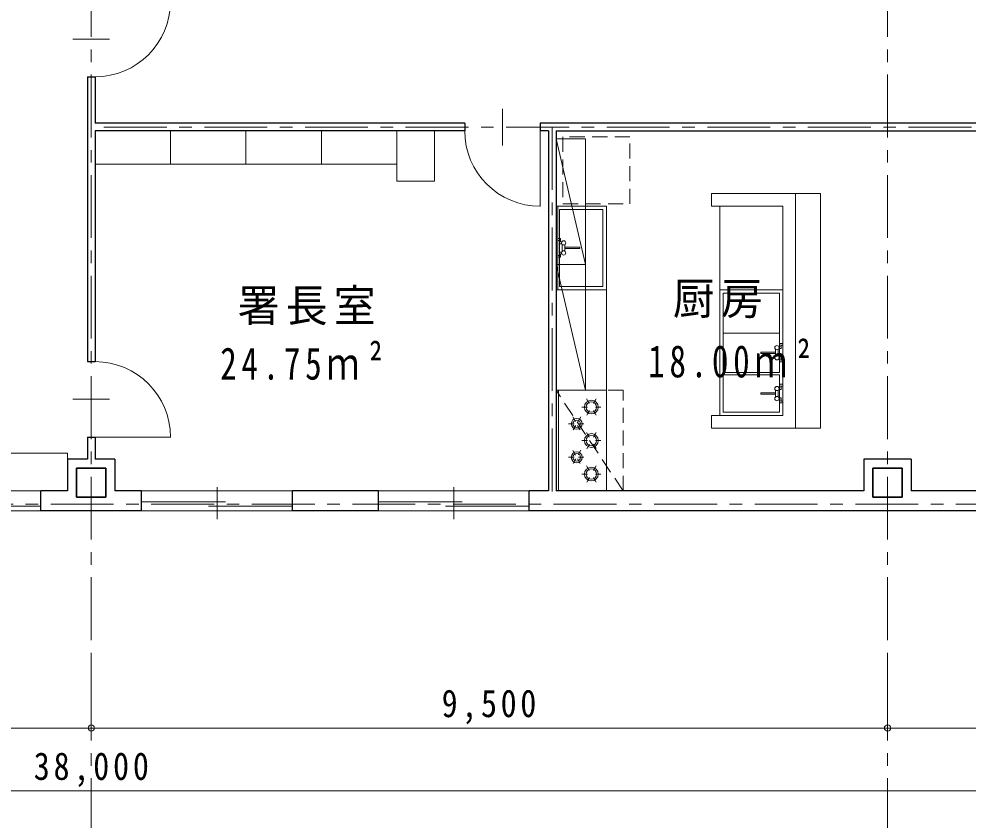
# Model space of a CAD drawing. Units: millimetres at full size. Extents: x -57346 to 60518, y -42813 to 41849.
# Drawn here: x -25029 to -13706, y -23716 to -14154 of the extents above; entities that cross this region are included whole.
import ezdxf

# ---------------------------------------------------------------- set-up
doc = ezdxf.new("R2010")
doc.units = ezdxf.units.MM
doc.header["$LTSCALE"] = 150
doc.header["$PDMODE"] = 32
doc.header["$PDSIZE"] = 75
doc.linetypes.add('CHAIN1', pattern=[8, 5, -1, 1, -1])
doc.linetypes.add('DASHED1', pattern=[1.8, 1.2, -0.6])
for name, color, linetype, lineweight in [('1-1_極細線', 4, 'Continuous', 9), ('1-3_中線', 3, 'Continuous', 25), ('1-4_太線', 2, 'Continuous', 35), ('1-8_ﾊｯﾁﾝｸﾞ', 4, 'Continuous', 9), ('1-A_中芯線', 4, 'CHAIN1', 9), ('1-D_文字', 4, 'Continuous', 9), ('1-E_寸法', 4, 'Continuous', 9), ('8-8', 4, 'Continuous', 9), ('8-E', 4, 'DASHED1', 9)]:
    doc.layers.add(name, color=color, linetype=linetype, lineweight=lineweight)
doc.styles.add('ＭＳ ゴシック', font='')
doc.styles.get('ＭＳ ゴシック').set_extended_font_data('MS Gothic')

# ---------------------------------------------------------------- blocks, each defined once
blk = doc.blocks.new('konro')
at = {"layer": '8-8'}
for p, q in [((1200, 0), (0, 0)), ((0, -600), (0, 0)), ((1200, -600), (1200, 0)), ((1200, -30), (0, -30)), ((326.4, -203.7), (381.7, -235.7)), ((400, -214.2), (400, -150.2)), ((427.7, -230.2), (483.1, -198.2)), ((726.4, -203.7), (781.7, -235.7)), ((800, -214.2), (800, -150.2)), ((827.7, -230.2), (883.1, -198.2)), ((200, -373.2), (200, -309.2)), ((326.4, -288.7), (381.7, -256.7)), ((400, -331.7), (400, -267.7)), ((428.3, -262.5), (483.7, -294.5)), ((600, -373.2), (600, -309.2)), ((726.4, -288.7), (781.7, -256.7)), ((800, -331.7), (800, -267.7)), ((828.3, -262.5), (883.7, -294.5)), ((1000, -373.2), (1000, -309.2)), ((103, -365.2), (158.4, -397.2)), ((103.5, -476.9), (158.9, -445)), ((241.6, -445.2), (297, -477.2)), ((242.1, -396.9), (297.5, -364.9)), ((503, -365.2), (558.4, -397.2)), ((503.5, -476.9), (558.9, -445)), ((641.6, -445.2), (697, -477.2)), ((642.1, -396.9), (697.5, -364.9)), ((903, -365.2), (958.4, -397.2)), ((903.5, -476.9), (958.9, -445)), ((1041.6, -445.2), (1097, -477.2)), ((1042.1, -396.9), (1097.5, -364.9)), ((200, -469.2), (200, -533.2)), ((600, -469.2), (600, -533.2)), ((1000, -469.2), (1000, -533.2)), ((1200, -600), (0, -600))]:
    blk.add_line(p, q, dxfattribs=at)
for centre, radius in [((400, -246.2), 65), ((400, -246.2), 45), ((800, -246.2), 65), ((800, -246.2), 45), ((200, -421.2), 82.5), ((600, -421.2), 82.5), ((1000, -421.2), 82.5), ((200, -421.2), 62.5), ((600, -421.2), 62.5), ((1000, -421.2), 62.5)]:
    blk.add_circle(centre, radius, dxfattribs=at)
blk = doc.blocks.new('fudo')
at = {"layer": '8-E'}
blk.add_line((-600, -400), (600, 400), dxfattribs=at)
blk.add_lwpolyline([(-600, -400), (600, -400), (600, 400), (-600, 400)], close=True, dxfattribs=at)
blk = doc.blocks.new('sagyou')
at = {"layer": '8-8'}
blk.add_lwpolyline([(-375, 300), (-375, -300), (825, -300), (825, 300)], close=True, dxfattribs=at)
blk = doc.blocks.new('sinku')
at = {"layer": '8-8'}
for p, q in [((-375, 300), (-375, -300)), ((625, 280), (-375, 280)), ((-335, 260), (-335, -260)), ((14.5, 280), (14.5, 245.5)), ((14.5, 245.5), (54.5, 245.5)), ((54.5, 232.7), (54.5, 245.5)), ((75.5, 260.5), (75.5, 232.7)), ((195.5, 245.5), (195.5, 232.7)), ((195.5, 245.5), (235.5, 245.5)), ((235.5, 245.5), (235.5, 280)), ((165.4, 225.5), (84.6, 225.5)), ((165.4, 194.5), (84.6, 194.5)), ((117, 194.5), (117, 17.2))]:
    blk.add_line(p, q, dxfattribs=at)
for points in [[(-375, -300), (625, -300), (625, 300), (-375, 300)], [(-335, -260), (585, -260), (585, 260), (-335, 260)], [(35.5, 280), (35.5, 260.5), (75.5, 260.5)], [(174.5, 232.7), (174.5, 260.5), (214.5, 260.5), (214.5, 280)], [(133, 194.5), (133, 17.2), (117, 17.2)]]:
    blk.add_lwpolyline(points, dxfattribs=at)
for centre in [(65, 210), (185, 210)]:
    blk.add_circle(centre, 25, dxfattribs=at)
blk = doc.blocks.new('sagyoudai2')
at = {"layer": '8-8'}
blk.add_lwpolyline([(-500, -375), (500, -375), (500, 375), (-500, 375)], close=True, dxfattribs=at)
blk = doc.blocks.new('mizukirinisou')
at = {"layer": '8-8'}
for p, q in [((551.6, 123.9), (-948.4, 123.9)), ((-948.4, 123.9), (-948.4, -626.1)), ((-308.9, 123.9), (-308.9, 89.4)), ((-87.9, 89.4), (-87.9, 123.9)), ((178.6, 123.9), (178.6, 89.4)), ((399.6, 89.4), (399.6, 123.9)), ((36.6, 83.9), (-908.4, 83.9)), ((-908.4, 83.9), (-908.4, -586.1)), ((-433.4, 83.9), (-433.4, -586.1)), ((-308.9, 89.4), (-268.9, 89.4)), ((-268.9, 76.6), (-268.9, 89.4)), ((-247.9, 104.4), (-247.9, 76.6)), ((-158, 69.4), (-238.8, 69.4)), ((-158, 38.4), (-238.8, 38.4)), ((-206.4, 38.4), (-206.4, -138.9)), ((-127.9, 89.4), (-127.9, 76.6)), ((-127.9, 89.4), (-87.9, 89.4)), ((36.6, 83.9), (36.6, -586.1)), ((511.6, 83.9), (66.6, 83.9)), ((66.6, 83.9), (66.6, -586.1)), ((178.6, 89.4), (218.6, 89.4)), ((218.6, 76.6), (218.6, 89.4)), ((239.6, 104.4), (239.6, 76.6)), ((329.5, 69.4), (248.7, 69.4)), ((329.5, 38.4), (248.7, 38.4)), ((281.1, 38.4), (281.1, -138.9)), ((359.6, 89.4), (359.6, 76.6)), ((359.6, 89.4), (399.6, 89.4)), ((511.6, -586.1), (511.6, 83.9)), ((-908.4, -586.1), (36.6, -586.1)), ((66.6, -586.1), (511.6, -586.1))]:
    blk.add_line(p, q, dxfattribs=at)
for points in [[(-948.4, -626.1), (551.6, -626.1), (551.6, 123.9)], [(-287.9, 123.9), (-287.9, 104.4), (-247.9, 104.4)], [(-148.9, 76.6), (-148.9, 104.4), (-108.9, 104.4), (-108.9, 123.9)], [(199.6, 123.9), (199.6, 104.4), (239.6, 104.4)], [(338.6, 76.6), (338.6, 104.4), (378.6, 104.4), (378.6, 123.9)], [(-190.4, 38.4), (-190.4, -138.9), (-206.4, -138.9)], [(297.1, 38.4), (297.1, -138.9), (281.1, -138.9)]]:
    blk.add_lwpolyline(points, dxfattribs=at)
for centre in [(-258.4, 53.9), (-138.4, 53.9), (229.1, 53.9), (349.1, 53.9)]:
    blk.add_circle(centre, 25, dxfattribs=at)
blk = doc.blocks.new('turitodana')
at = {"layer": '8-8'}
blk.add_line((-750, -175), (750, 175), dxfattribs=at)
blk.add_lwpolyline([(-750, 175), (750, 175), (750, -175), (-750, -175)], close=True, dxfattribs=at)

msp = doc.modelspace()

# ---------------------------------------------------------------- linework, layer by layer
at = {"layer": '1-1_極細線'}
for p, q in [((-23947.2, -14393.8), (-24384.7, -14393.8)), ((-19260.9, -15662.6), (-19260.9, -15225)), ((-18810.9, -16390.9), (-18810.9, -15488.8)), ((-23947.2, -18693.8), (-24384.7, -18693.8)), ((-23218.8, -19143.8), (-24120.9, -19143.8))]:
    msp.add_line(p, q, dxfattribs=at)
for centre, start, end in [((-24120.9, -13943.8), 270, 0), ((-18810.9, -15488.8), 180, 270), ((-24120.9, -19143.8), 0, 90)]:
    msp.add_arc(centre, 900, start, end, dxfattribs=at)
at = {"layer": '1-3_中線'}
for p, q in [((-24210.9, -14843.8), (-24210.9, -18243.8)), ((-24210.9, -14843.8), (-24120.9, -14843.8)), ((-24120.9, -14843.8), (-24120.9, -15398.8)), ((-19710.9, -15398.8), (-24120.9, -15398.8)), ((-24120.9, -15488.8), (-24120.9, -18243.8)), ((-19710.9, -15488.8), (-24120.9, -15488.8)), ((-19710.9, -15398.8), (-19710.9, -15488.8)), ((-13540.9, -15398.8), (-18810.9, -15398.8)), ((-18810.9, -15398.8), (-18810.9, -15488.8)), ((-18710.9, -15488.8), (-18810.9, -15488.8)), ((-18710.9, -15488.8), (-18710.9, -19786.3)), ((-18620.9, -15488.8), (-13540.9, -15488.8)), ((-18620.9, -15488.8), (-18620.9, -19786.3)), ((-24210.9, -18243.8), (-24120.9, -18243.8)), ((-24210.9, -19143.8), (-24210.9, -19406.3)), ((-24210.9, -19143.8), (-24120.9, -19143.8)), ((-24120.9, -19143.8), (-24120.9, -19406.3)), ((-24448.4, -19406.3), (-24448.4, -19786.3)), ((-24210.9, -19406.3), (-24448.4, -19406.3)), ((-23883.4, -19406.3), (-24120.9, -19406.3)), ((-23883.4, -19406.3), (-23883.4, -19786.3)), ((-14383.4, -19406.3), (-14948.4, -19406.3)), ((-14948.4, -19406.3), (-14948.4, -19786.3)), ((-14383.4, -19406.3), (-14383.4, -19786.3)), ((-24765.9, -20024.8), (-24765.9, -19786.3)), ((-24448.4, -19786.3), (-24765.9, -19786.3)), ((-23565.9, -19786.3), (-23883.4, -19786.3)), ((-23565.9, -20024.8), (-23565.9, -19786.3)), ((-21765.9, -20024.8), (-21765.9, -19786.3)), ((-20740.9, -19786.3), (-21765.9, -19786.3)), ((-20740.9, -20024.8), (-20740.9, -19786.3)), ((-18940.9, -20024.8), (-18940.9, -19786.3)), ((-18710.9, -19786.3), (-18940.9, -19786.3)), ((-14948.4, -19786.3), (-18620.9, -19786.3)), ((-13515.9, -19786.3), (-14383.4, -19786.3)), ((-23565.9, -20024.8), (-24765.9, -20024.8)), ((-20740.9, -20024.8), (-21765.9, -20024.8)), ((-13515.9, -20024.8), (-18940.9, -20024.8))]:
    msp.add_line(p, q, dxfattribs=at)
at = {"layer": '1-4_太線'}
for p, q in [((-23990.9, -19513.8), (-24340.9, -19513.8)), ((-24340.9, -19513.8), (-24340.9, -19863.8)), ((-23990.9, -19513.8), (-23990.9, -19863.8)), ((-14490.9, -19513.8), (-14840.9, -19513.8)), ((-14840.9, -19513.8), (-14840.9, -19863.8)), ((-14490.9, -19513.8), (-14490.9, -19863.8)), ((-24340.9, -19863.8), (-23990.9, -19863.8)), ((-14840.9, -19863.8), (-14490.9, -19863.8))]:
    msp.add_line(p, q, dxfattribs=at)
at = {"layer": '1-8_ﾊｯﾁﾝｸﾞ'}
for p, q in [((-21420.9, -15488.8), (-22320.9, -15488.8)), ((-20520.9, -15488.8), (-21420.9, -15488.8)), ((-20520.9, -15488.8), (-20520.9, -16088.8)), ((-20070.9, -15488.8), (-20520.9, -15488.8)), ((-16765.9, -16237.6), (-16765.9, -16387.6)), ((-16765.9, -16237.6), (-15465.9, -16237.6)), ((-15765.9, -19037.6), (-15765.9, -16237.6)), ((-15465.9, -19037.6), (-15465.9, -16237.6)), ((-16765.9, -16387.6), (-15915.9, -16387.6)), ((-15915.9, -16387.6), (-15915.9, -18887.6)), ((-16765.9, -18887.6), (-15915.9, -18887.6)), ((-16765.9, -18887.6), (-16765.9, -19037.6)), ((-16765.9, -19037.6), (-15465.9, -19037.6)), ((-24448.4, -19786.3), (-24448.4, -19336.3)), ((-32548.4, -19786.3), (-24448.4, -19786.3))]:
    msp.add_line(p, q, dxfattribs=at)
at = {"layer": '1-8_ﾊｯﾁﾝｸﾞ', "linetype": 'DASHED1'}
for p, q in [((-18538.9, -15560.2), (-18538.9, -16360.2)), ((-17738.9, -15560.2), (-18538.9, -15560.2)), ((-17738.9, -16360.2), (-17738.9, -15560.2)), ((-18538.9, -16360.2), (-17738.9, -16360.2))]:
    msp.add_line(p, q, dxfattribs=at)
at = {"layer": '1-8_ﾊｯﾁﾝｸﾞ'}
for points in [[(-23220.9, -15488.8), (-24120.9, -15488.8), (-24120.9, -15888.8), (-23220.9, -15888.8)], [(-22320.9, -15488.8), (-23220.9, -15488.8), (-23220.9, -15888.8), (-22320.9, -15888.8)]]:
    msp.add_lwpolyline(points, close=True, dxfattribs=at)
for points in [[(-22320.9, -15888.8), (-21420.9, -15888.8), (-21420.9, -15488.8)], [(-21420.9, -15888.8), (-20520.9, -15888.8), (-20520.9, -15488.8)], [(-20070.9, -15488.8), (-20070.9, -16088.8), (-20520.9, -16088.8)], [(-24448.4, -19336.3), (-32548.4, -19336.3), (-32548.4, -19786.3)]]:
    msp.add_lwpolyline(points, dxfattribs=at)
at = {"layer": '1-A_中芯線'}
for p, q in [((-24165.9, 19981.9), (-24165.9, -24360.1)), ((-14665.9, 19981.9), (-14665.9, -24360.1)), ((-12465.9, -15443.8), (-24165.9, -15443.8)), ((-18665.9, -15443.8), (-18665.9, -19943.8)), ((-49849.9, -19943.8), (-1393.2, -19943.8))]:
    msp.add_line(p, q, dxfattribs=at)
at = {"layer": '1-D_文字'}
for p, q in [((-28435.9, -19786.3), (-24765.9, -19786.3)), ((-22665.9, -20124.8), (-22665.9, -19743.8)), ((-19840.9, -19743.8), (-19840.9, -20124.8)), ((-22565.9, -19918.8), (-23565.9, -19918.8)), ((-19740.9, -19918.8), (-20740.9, -19918.8)), ((-24765.9, -20024.8), (-28435.9, -20024.8)), ((-24765.9, -19968.8), (-25765.9, -19968.8)), ((-21765.9, -20024.8), (-23565.9, -20024.8)), ((-21765.9, -19968.8), (-22765.9, -19968.8)), ((-18940.9, -20024.8), (-20740.9, -20024.8)), ((-18940.9, -19968.8), (-19940.9, -19968.8))]:
    msp.add_line(p, q, dxfattribs=at)
for points in [[(-21765.9, -19786.3), (-22665.9, -19786.3), (-23565.9, -19786.3)], [(-18940.9, -19786.3), (-19840.9, -19786.3), (-20740.9, -19786.3)]]:
    msp.add_lwpolyline(points, dxfattribs=at)
at = {"layer": '1-E_寸法'}
for p, q in [((-24165.9, -22617.6), (-24165.9, -21867.6)), ((-14665.9, -22617.6), (-14665.9, -21867.6)), ((-33665.9, -22617.6), (-24165.9, -22617.6)), ((-24165.9, -22617.6), (-14665.9, -22617.6)), ((-14665.9, -22617.6), (-5165.9, -22617.6)), ((-5165.9, -23367.6), (-43165.9, -23367.6))]:
    msp.add_line(p, q, dxfattribs=at)
at = {"layer": '1-E_寸法', "color": 2}
for p in [(-24165.9, -22617.6), (-14665.9, -22617.6)]:
    msp.add_point(p, dxfattribs=at)

# ---------------------------------------------------------------- block references
at = {"layer": '1-8_ﾊｯﾁﾝｸﾞ'}
for name, p, rotation in [('turitodana', (-18445.9, -16336.3), 90), ('sinku', (-18320.9, -17011.3), 90), ('sagyoudai2', (-16290.9, -16887.6), 270), ('turitodana', (-18445.9, -17836.3), 90), ('sagyou', (-18320.9, -18211.3), 90), ('mizukirinisou', (-16039.8, -18336), 270), ('konro', (-18620.9, -19786.3), 90), ('fudo', (-18220.9, -19186.3), 90)]:
    msp.add_blockref(name, p, dxfattribs=dict(at, rotation=rotation))

# ---------------------------------------------------------------- texts
at = {"layer": '1-D_文字', "color": 7, "char_height": 384.9, "attachment_point": 7, "style": 'ＭＳ ゴシック'}
for s, insert in [('\\T1.15;\\W0.95;厨房', (-17227.2, -17725.9)), ('\\T1.15;\\W0.95;署長室', (-22419.8, -17810.4)), ('\\T1.29;\\W0.75;24.75ｍ²', (-22627.3, -18465.2)), ('\\T1.29;\\W0.75;18.00ｍ²', (-17520.9, -18438))]:
    msp.add_mtext(s, dxfattribs=dict(at, insert=insert))
at = {"layer": '1-E_寸法', "color": 7, "char_height": 329.9, "attachment_point": 7, "style": 'ＭＳ ゴシック'}
for s, insert in [('\\T1.23;\\W0.85;9,500', (-19985.9, -22572.6)), ('\\T1.24;\\W0.85;38,000', (-24852.2, -23322.6))]:
    msp.add_mtext(s, dxfattribs=dict(at, insert=insert))

doc.saveas('drawing.dxf')
